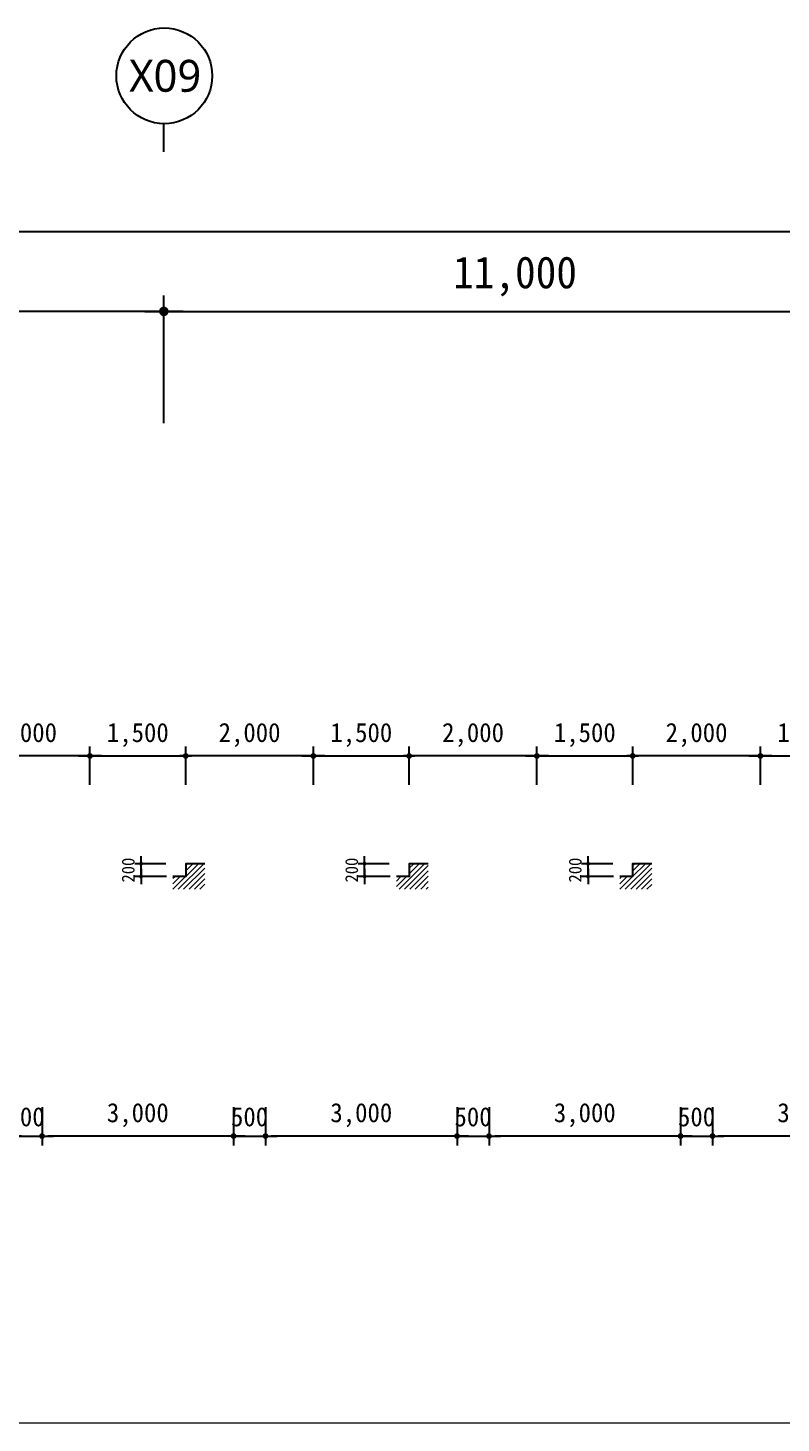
# Model space of a CAD drawing. Header units: inches. Extents: x 3675 to 732988, y -33059 to 70575.
# Drawn here: x 366234 to 378029, y 46988 to 68825 of the extents above; entities that cross this region are included whole.
import ezdxf
from ezdxf.enums import TextEntityAlignment as Align

# ---------------------------------------------------------------- set-up
doc = ezdxf.new("R2010")
doc.units = ezdxf.units.IN
doc.header["$MEASUREMENT"] = 0
doc.linetypes.add('CEN', pattern=[62, 60, -1, 0, -1])
doc.layers.get('0').update_dxf_attribs({"linetype": 'CONTINUOUS'})
for name, color, linetype, lineweight in [('A-AXIS-BUBL', 7, 'CONTINUOUS', 25), ('A-AXIS-LINE', 1, 'CEN', 15), ('A-DIMS', 7, 'CONTINUOUS', 25), ('A-XXXX-HATC', 8, 'CONTINUOUS', 18), ('A-XXXX-SYMB', 7, 'CONTINUOUS', 25), ('A-XXXX-TXT2', 3, 'CONTINUOUS', 25)]:
    doc.layers.add(name, color=color, linetype=linetype, lineweight=lineweight)
doc.styles.add('HY울릉도L', font='H2GTRE.TTF')
doc.styles.add('돋움체', font='')
doc.styles.add('맑은고딕', font='malgun.ttf')
doc.styles.get('돋움체').set_extended_font_data('DotumChe')
doc.dimstyles.new('CDIM', dxfattribs={"dimtxt": 2, "dimasz": 0.6, "dimexe": 1, "dimexo": 1, "dimgap": 1, "dimtad": 1, "dimdec": 0, "dimrnd": 0.5, "dimzin": 0, "dimdsep": 32, "dimlunit": 6, "dimtxsty": 'HY울릉도L', "dimblk1": '_CIDOT', "dimblk2": '_CIDOT', "dimsah": 1, "dimcen": 4.5, "dimclrd": 2, "dimclre": 2, "dimclrt": 7, "dimadec": 0, "dimazin": 0, "dimtfac": 1, "dimtdec": 0, "dimtix": 1, "dimtmove": 2, "dimatfit": 1, "dimldrblk": '_CIDOT', "dimfxl": 1, "dimtolj": 1, "dimtzin": 0, "dimlwd": -1, "dimarcsym": 0})

# ---------------------------------------------------------------- blocks, each defined once
blk = doc.blocks.new('_CIDOT')
at = {"color": 0, "linetype": 'ByBlock'}
blk.add_line((2, 0), (-1, 0), dxfattribs=at)
at = {"color": 0, "linetype": 'ByBlock', "const_width": 0.5}
blk.add_lwpolyline([(-0.25, 0, 1), (0.25, 0, 1)], format="xyb", close=True, dxfattribs=at)
blk = doc.blocks.new('*D322')
at = {"layer": 'A-DIMS', "lineweight": -2, "transparency": 16777216}
for p, q in [((335363, 62638), (335363, 65888)), ((390363, 62638), (390363, 65888))]:
    blk.add_line(p, q, dxfattribs=at)
at = {"layer": 'A-DIMS', "transparency": 16777216}
blk.add_line((335513, 65638), (390213, 65638), dxfattribs=at)
at = {"layer": 'A-DIMS', "transparency": 16777216, "xscale": 150, "yscale": 150, "zscale": 150, "rotation": 180}
blk.add_blockref('_CIDOT', (335363, 65638), dxfattribs=at)
at = {"layer": 'A-DIMS', "transparency": 16777216, "xscale": 150, "yscale": 150, "zscale": 150}
blk.add_blockref('_CIDOT', (390363, 65638), dxfattribs=at)
at = {"layer": 'A-DIMS', "color": 3, "transparency": 16777216, "insert": (362863, 66185), "char_height": 500, "attachment_point": 5, "style": '돋움체'}
blk.add_mtext('\\A1;55,000', dxfattribs=at)
blk = doc.blocks.new('*D319')
at = {"layer": 'A-DIMS', "lineweight": -2, "transparency": 16777216}
for p, q in [((368363, 62638), (368363, 64638)), ((379363, 62638), (379363, 64638))]:
    blk.add_line(p, q, dxfattribs=at)
at = {"layer": 'A-DIMS', "transparency": 16777216}
blk.add_line((368513, 64388), (379213, 64388), dxfattribs=at)
at = {"layer": 'A-DIMS', "transparency": 16777216, "xscale": 150, "yscale": 150, "zscale": 150, "rotation": 180}
blk.add_blockref('_CIDOT', (368363, 64388), dxfattribs=at)
at = {"layer": 'A-DIMS', "transparency": 16777216, "xscale": 150, "yscale": 150, "zscale": 150}
blk.add_blockref('_CIDOT', (379363, 64388), dxfattribs=at)
at = {"layer": 'A-DIMS', "color": 3, "transparency": 16777216, "insert": (373863, 64935), "char_height": 500, "attachment_point": 5, "style": '돋움체'}
blk.add_mtext('\\A1;11,000', dxfattribs=at)
blk = doc.blocks.new('*D320')
at = {"layer": 'A-DIMS', "lineweight": -2, "transparency": 16777216}
for p, q in [((357363, 62638), (357363, 64638)), ((368363, 62638), (368363, 64638))]:
    blk.add_line(p, q, dxfattribs=at)
at = {"layer": 'A-DIMS', "transparency": 16777216}
blk.add_line((368213, 64388), (357513, 64388), dxfattribs=at)
at = {"layer": 'A-DIMS', "transparency": 16777216, "xscale": 150, "yscale": 150, "zscale": 150, "rotation": 180}
blk.add_blockref('_CIDOT', (357363, 64388), dxfattribs=at)
at = {"layer": 'A-DIMS', "transparency": 16777216, "xscale": 150, "yscale": 150, "zscale": 150}
blk.add_blockref('_CIDOT', (368363, 64388), dxfattribs=at)
at = {"layer": 'A-DIMS', "color": 3, "transparency": 16777216, "insert": (362863, 64935), "char_height": 500, "attachment_point": 5, "style": '돋움체'}
blk.add_mtext('\\A1;11,000', dxfattribs=at)
blk = doc.blocks.new('*D614')
at = {"layer": 'A-DIMS', "lineweight": -2, "transparency": 16777216}
for p, q in [((375392, 55743), (374906, 55743)), ((375405, 55543), (374906, 55543))]:
    blk.add_line(p, q, dxfattribs=at)
at = {"layer": 'A-DIMS', "transparency": 16777216}
for p, q in [((375006, 55803), (375006, 55863)), ((375006, 55543), (375006, 55743)), ((375006, 55483), (375006, 55423))]:
    blk.add_line(p, q, dxfattribs=at)
at = {"layer": 'A-DIMS', "transparency": 16777216, "xscale": 60, "yscale": 60, "zscale": 60}
for p, rotation in [((375006, 55743), 270), ((375006, 55543), 90)]:
    blk.add_blockref('_CIDOT', p, dxfattribs=dict(at, rotation=rotation))
at = {"layer": 'A-DIMS', "color": 3, "transparency": 16777216, "insert": (374805, 55643), "char_height": 200, "attachment_point": 5, "rotation": 90, "style": '돋움체'}
blk.add_mtext('\\A1;200', dxfattribs=at)
blk = doc.blocks.new('*D615')
at = {"layer": 'A-DIMS', "lineweight": -2, "transparency": 16777216}
for p, q in [((371892, 55743), (371406, 55743)), ((371905, 55543), (371406, 55543))]:
    blk.add_line(p, q, dxfattribs=at)
at = {"layer": 'A-DIMS', "transparency": 16777216}
for p, q in [((371506, 55803), (371506, 55863)), ((371506, 55543), (371506, 55743)), ((371506, 55483), (371506, 55423))]:
    blk.add_line(p, q, dxfattribs=at)
at = {"layer": 'A-DIMS', "transparency": 16777216, "xscale": 60, "yscale": 60, "zscale": 60}
for p, rotation in [((371506, 55743), 270), ((371506, 55543), 90)]:
    blk.add_blockref('_CIDOT', p, dxfattribs=dict(at, rotation=rotation))
at = {"layer": 'A-DIMS', "color": 3, "transparency": 16777216, "insert": (371305, 55643), "char_height": 200, "attachment_point": 5, "rotation": 90, "style": '돋움체'}
blk.add_mtext('\\A1;200', dxfattribs=at)
blk = doc.blocks.new('*D616')
at = {"layer": 'A-DIMS', "lineweight": -2, "transparency": 16777216}
for p, q in [((368392, 55743), (367906, 55743)), ((368405, 55543), (367906, 55543))]:
    blk.add_line(p, q, dxfattribs=at)
at = {"layer": 'A-DIMS', "transparency": 16777216}
for p, q in [((368006, 55803), (368006, 55863)), ((368006, 55543), (368006, 55743)), ((368006, 55483), (368006, 55423))]:
    blk.add_line(p, q, dxfattribs=at)
at = {"layer": 'A-DIMS', "transparency": 16777216, "xscale": 60, "yscale": 60, "zscale": 60}
for p, rotation in [((368006, 55743), 270), ((368006, 55543), 90)]:
    blk.add_blockref('_CIDOT', p, dxfattribs=dict(at, rotation=rotation))
at = {"layer": 'A-DIMS', "color": 3, "transparency": 16777216, "insert": (367805, 55643), "char_height": 200, "attachment_point": 5, "rotation": 90, "style": '돋움체'}
blk.add_mtext('\\A1;200', dxfattribs=at)
blk = doc.blocks.new('*D635')
at = {"layer": 'A-DIMS', "lineweight": -2, "transparency": 16777216}
for p, q in [((365205, 56980), (365205, 57580)), ((367205, 56980), (367205, 57580))]:
    blk.add_line(p, q, dxfattribs=at)
at = {"layer": 'A-DIMS', "transparency": 16777216}
blk.add_line((367115, 57430), (365295, 57430), dxfattribs=at)
at = {"layer": 'A-DIMS', "transparency": 16777216, "xscale": 90, "yscale": 90, "zscale": 90, "rotation": 180}
blk.add_blockref('_CIDOT', (365205, 57430), dxfattribs=at)
at = {"layer": 'A-DIMS', "transparency": 16777216, "xscale": 90, "yscale": 90, "zscale": 90}
blk.add_blockref('_CIDOT', (367205, 57430), dxfattribs=at)
at = {"layer": 'A-DIMS', "color": 3, "transparency": 16777216, "insert": (366205, 57758), "char_height": 300, "attachment_point": 5, "style": '돋움체'}
blk.add_mtext('\\A1;2,000', dxfattribs=at)
blk = doc.blocks.new('*D636')
at = {"layer": 'A-DIMS', "lineweight": -2, "transparency": 16777216}
for p, q in [((367205, 56980), (367205, 57580)), ((368705, 56980), (368705, 57580))]:
    blk.add_line(p, q, dxfattribs=at)
at = {"layer": 'A-DIMS', "transparency": 16777216}
blk.add_line((367295, 57430), (368615, 57430), dxfattribs=at)
at = {"layer": 'A-DIMS', "transparency": 16777216, "xscale": 90, "yscale": 90, "zscale": 90, "rotation": 180}
blk.add_blockref('_CIDOT', (367205, 57430), dxfattribs=at)
at = {"layer": 'A-DIMS', "transparency": 16777216, "xscale": 90, "yscale": 90, "zscale": 90}
blk.add_blockref('_CIDOT', (368705, 57430), dxfattribs=at)
at = {"layer": 'A-DIMS', "color": 3, "transparency": 16777216, "insert": (367955, 57758), "char_height": 300, "attachment_point": 5, "style": '돋움체'}
blk.add_mtext('\\A1;1,500', dxfattribs=at)
blk = doc.blocks.new('*D637')
at = {"layer": 'A-DIMS', "lineweight": -2, "transparency": 16777216}
for p, q in [((368705, 56980), (368705, 57580)), ((370705, 56980), (370705, 57580))]:
    blk.add_line(p, q, dxfattribs=at)
at = {"layer": 'A-DIMS', "transparency": 16777216}
blk.add_line((370615, 57430), (368795, 57430), dxfattribs=at)
at = {"layer": 'A-DIMS', "transparency": 16777216, "xscale": 90, "yscale": 90, "zscale": 90, "rotation": 180}
blk.add_blockref('_CIDOT', (368705, 57430), dxfattribs=at)
at = {"layer": 'A-DIMS', "transparency": 16777216, "xscale": 90, "yscale": 90, "zscale": 90}
blk.add_blockref('_CIDOT', (370705, 57430), dxfattribs=at)
at = {"layer": 'A-DIMS', "color": 3, "transparency": 16777216, "insert": (369705, 57758), "char_height": 300, "attachment_point": 5, "style": '돋움체'}
blk.add_mtext('\\A1;2,000', dxfattribs=at)
blk = doc.blocks.new('*D638')
at = {"layer": 'A-DIMS', "lineweight": -2, "transparency": 16777216}
for p, q in [((370705, 56980), (370705, 57580)), ((372205, 56980), (372205, 57580))]:
    blk.add_line(p, q, dxfattribs=at)
at = {"layer": 'A-DIMS', "transparency": 16777216}
blk.add_line((370795, 57430), (372115, 57430), dxfattribs=at)
at = {"layer": 'A-DIMS', "transparency": 16777216, "xscale": 90, "yscale": 90, "zscale": 90, "rotation": 180}
blk.add_blockref('_CIDOT', (370705, 57430), dxfattribs=at)
at = {"layer": 'A-DIMS', "transparency": 16777216, "xscale": 90, "yscale": 90, "zscale": 90}
blk.add_blockref('_CIDOT', (372205, 57430), dxfattribs=at)
at = {"layer": 'A-DIMS', "color": 3, "transparency": 16777216, "insert": (371455, 57758), "char_height": 300, "attachment_point": 5, "style": '돋움체'}
blk.add_mtext('\\A1;1,500', dxfattribs=at)
blk = doc.blocks.new('*D639')
at = {"layer": 'A-DIMS', "lineweight": -2, "transparency": 16777216}
for p, q in [((372205, 56980), (372205, 57580)), ((374205, 56980), (374205, 57580))]:
    blk.add_line(p, q, dxfattribs=at)
at = {"layer": 'A-DIMS', "transparency": 16777216}
blk.add_line((374115, 57430), (372295, 57430), dxfattribs=at)
at = {"layer": 'A-DIMS', "transparency": 16777216, "xscale": 90, "yscale": 90, "zscale": 90, "rotation": 180}
blk.add_blockref('_CIDOT', (372205, 57430), dxfattribs=at)
at = {"layer": 'A-DIMS', "transparency": 16777216, "xscale": 90, "yscale": 90, "zscale": 90}
blk.add_blockref('_CIDOT', (374205, 57430), dxfattribs=at)
at = {"layer": 'A-DIMS', "color": 3, "transparency": 16777216, "insert": (373205, 57758), "char_height": 300, "attachment_point": 5, "style": '돋움체'}
blk.add_mtext('\\A1;2,000', dxfattribs=at)
blk = doc.blocks.new('*D640')
at = {"layer": 'A-DIMS', "lineweight": -2, "transparency": 16777216}
for p, q in [((374205, 56980), (374205, 57580)), ((375705, 56980), (375705, 57580))]:
    blk.add_line(p, q, dxfattribs=at)
at = {"layer": 'A-DIMS', "transparency": 16777216}
blk.add_line((374295, 57430), (375615, 57430), dxfattribs=at)
at = {"layer": 'A-DIMS', "transparency": 16777216, "xscale": 90, "yscale": 90, "zscale": 90, "rotation": 180}
blk.add_blockref('_CIDOT', (374205, 57430), dxfattribs=at)
at = {"layer": 'A-DIMS', "transparency": 16777216, "xscale": 90, "yscale": 90, "zscale": 90}
blk.add_blockref('_CIDOT', (375705, 57430), dxfattribs=at)
at = {"layer": 'A-DIMS', "color": 3, "transparency": 16777216, "insert": (374955, 57758), "char_height": 300, "attachment_point": 5, "style": '돋움체'}
blk.add_mtext('\\A1;1,500', dxfattribs=at)
blk = doc.blocks.new('*D641')
at = {"layer": 'A-DIMS', "lineweight": -2, "transparency": 16777216}
for p, q in [((375705, 56980), (375705, 57580)), ((377705, 56980), (377705, 57580))]:
    blk.add_line(p, q, dxfattribs=at)
at = {"layer": 'A-DIMS', "transparency": 16777216}
blk.add_line((377615, 57430), (375795, 57430), dxfattribs=at)
at = {"layer": 'A-DIMS', "transparency": 16777216, "xscale": 90, "yscale": 90, "zscale": 90, "rotation": 180}
blk.add_blockref('_CIDOT', (375705, 57430), dxfattribs=at)
at = {"layer": 'A-DIMS', "transparency": 16777216, "xscale": 90, "yscale": 90, "zscale": 90}
blk.add_blockref('_CIDOT', (377705, 57430), dxfattribs=at)
at = {"layer": 'A-DIMS', "color": 3, "transparency": 16777216, "insert": (376705, 57758), "char_height": 300, "attachment_point": 5, "style": '돋움체'}
blk.add_mtext('\\A1;2,000', dxfattribs=at)
blk = doc.blocks.new('*D642')
at = {"layer": 'A-DIMS', "lineweight": -2, "transparency": 16777216}
for p, q in [((377705, 56980), (377705, 57580)), ((379205, 56980), (379205, 57580))]:
    blk.add_line(p, q, dxfattribs=at)
at = {"layer": 'A-DIMS', "transparency": 16777216}
blk.add_line((377795, 57430), (379115, 57430), dxfattribs=at)
at = {"layer": 'A-DIMS', "transparency": 16777216, "xscale": 90, "yscale": 90, "zscale": 90, "rotation": 180}
blk.add_blockref('_CIDOT', (377705, 57430), dxfattribs=at)
at = {"layer": 'A-DIMS', "transparency": 16777216, "xscale": 90, "yscale": 90, "zscale": 90}
blk.add_blockref('_CIDOT', (379205, 57430), dxfattribs=at)
at = {"layer": 'A-DIMS', "color": 3, "transparency": 16777216, "insert": (378455, 57758), "char_height": 300, "attachment_point": 5, "style": '돋움체'}
blk.add_mtext('\\A1;1,500', dxfattribs=at)
blk = doc.blocks.new('*D655')
at = {"layer": 'A-DIMS', "lineweight": -2, "transparency": 16777216}
for p, q in [((365955, 51930), (365955, 51330)), ((366455, 51930), (366455, 51330))]:
    blk.add_line(p, q, dxfattribs=at)
at = {"layer": 'A-DIMS', "transparency": 16777216}
for p, q in [((365865, 51480), (365775, 51480)), ((365955, 51480), (366455, 51480)), ((366545, 51480), (366635, 51480))]:
    blk.add_line(p, q, dxfattribs=at)
at = {"layer": 'A-DIMS', "transparency": 16777216, "xscale": 90, "yscale": 90, "zscale": 90}
blk.add_blockref('_CIDOT', (365955, 51480), dxfattribs=at)
at = {"layer": 'A-DIMS', "transparency": 16777216, "xscale": 90, "yscale": 90, "zscale": 90, "rotation": 180}
blk.add_blockref('_CIDOT', (366455, 51480), dxfattribs=at)
at = {"layer": 'A-DIMS', "color": 3, "transparency": 16777216, "insert": (366205, 51780), "char_height": 300, "attachment_point": 5, "style": '돋움체'}
blk.add_mtext('\\A1;500', dxfattribs=at)
blk = doc.blocks.new('*D656')
at = {"layer": 'A-DIMS', "lineweight": -2, "transparency": 16777216}
for p, q in [((366455, 51930), (366455, 51330)), ((369455, 51930), (369455, 51330))]:
    blk.add_line(p, q, dxfattribs=at)
at = {"layer": 'A-DIMS', "transparency": 16777216}
blk.add_line((369365, 51480), (366545, 51480), dxfattribs=at)
at = {"layer": 'A-DIMS', "transparency": 16777216, "xscale": 90, "yscale": 90, "zscale": 90, "rotation": 180}
blk.add_blockref('_CIDOT', (366455, 51480), dxfattribs=at)
at = {"layer": 'A-DIMS', "transparency": 16777216, "xscale": 90, "yscale": 90, "zscale": 90}
blk.add_blockref('_CIDOT', (369455, 51480), dxfattribs=at)
at = {"layer": 'A-DIMS', "color": 3, "transparency": 16777216, "insert": (367955, 51808), "char_height": 300, "attachment_point": 5, "style": '돋움체'}
blk.add_mtext('\\A1;3,000', dxfattribs=at)
blk = doc.blocks.new('*D657')
at = {"layer": 'A-DIMS', "lineweight": -2, "transparency": 16777216}
for p, q in [((369455, 51930), (369455, 51330)), ((369955, 51930), (369955, 51330))]:
    blk.add_line(p, q, dxfattribs=at)
at = {"layer": 'A-DIMS', "transparency": 16777216}
for p, q in [((369365, 51480), (369275, 51480)), ((369455, 51480), (369955, 51480)), ((370045, 51480), (370135, 51480))]:
    blk.add_line(p, q, dxfattribs=at)
at = {"layer": 'A-DIMS', "transparency": 16777216, "xscale": 90, "yscale": 90, "zscale": 90}
blk.add_blockref('_CIDOT', (369455, 51480), dxfattribs=at)
at = {"layer": 'A-DIMS', "transparency": 16777216, "xscale": 90, "yscale": 90, "zscale": 90, "rotation": 180}
blk.add_blockref('_CIDOT', (369955, 51480), dxfattribs=at)
at = {"layer": 'A-DIMS', "color": 3, "transparency": 16777216, "insert": (369705, 51780), "char_height": 300, "attachment_point": 5, "style": '돋움체'}
blk.add_mtext('\\A1;500', dxfattribs=at)
blk = doc.blocks.new('*D658')
at = {"layer": 'A-DIMS', "lineweight": -2, "transparency": 16777216}
for p, q in [((369955, 51930), (369955, 51330)), ((372955, 51930), (372955, 51330))]:
    blk.add_line(p, q, dxfattribs=at)
at = {"layer": 'A-DIMS', "transparency": 16777216}
blk.add_line((372865, 51480), (370045, 51480), dxfattribs=at)
at = {"layer": 'A-DIMS', "transparency": 16777216, "xscale": 90, "yscale": 90, "zscale": 90, "rotation": 180}
blk.add_blockref('_CIDOT', (369955, 51480), dxfattribs=at)
at = {"layer": 'A-DIMS', "transparency": 16777216, "xscale": 90, "yscale": 90, "zscale": 90}
blk.add_blockref('_CIDOT', (372955, 51480), dxfattribs=at)
at = {"layer": 'A-DIMS', "color": 3, "transparency": 16777216, "insert": (371455, 51808), "char_height": 300, "attachment_point": 5, "style": '돋움체'}
blk.add_mtext('\\A1;3,000', dxfattribs=at)
blk = doc.blocks.new('*D659')
at = {"layer": 'A-DIMS', "lineweight": -2, "transparency": 16777216}
for p, q in [((372955, 51930), (372955, 51330)), ((373455, 51930), (373455, 51330))]:
    blk.add_line(p, q, dxfattribs=at)
at = {"layer": 'A-DIMS', "transparency": 16777216}
for p, q in [((372865, 51480), (372775, 51480)), ((372955, 51480), (373455, 51480)), ((373545, 51480), (373635, 51480))]:
    blk.add_line(p, q, dxfattribs=at)
at = {"layer": 'A-DIMS', "transparency": 16777216, "xscale": 90, "yscale": 90, "zscale": 90}
blk.add_blockref('_CIDOT', (372955, 51480), dxfattribs=at)
at = {"layer": 'A-DIMS', "transparency": 16777216, "xscale": 90, "yscale": 90, "zscale": 90, "rotation": 180}
blk.add_blockref('_CIDOT', (373455, 51480), dxfattribs=at)
at = {"layer": 'A-DIMS', "color": 3, "transparency": 16777216, "insert": (373205, 51780), "char_height": 300, "attachment_point": 5, "style": '돋움체'}
blk.add_mtext('\\A1;500', dxfattribs=at)
blk = doc.blocks.new('*D660')
at = {"layer": 'A-DIMS', "lineweight": -2, "transparency": 16777216}
for p, q in [((373455, 51930), (373455, 51330)), ((376455, 51930), (376455, 51330))]:
    blk.add_line(p, q, dxfattribs=at)
at = {"layer": 'A-DIMS', "transparency": 16777216}
blk.add_line((376365, 51480), (373545, 51480), dxfattribs=at)
at = {"layer": 'A-DIMS', "transparency": 16777216, "xscale": 90, "yscale": 90, "zscale": 90, "rotation": 180}
blk.add_blockref('_CIDOT', (373455, 51480), dxfattribs=at)
at = {"layer": 'A-DIMS', "transparency": 16777216, "xscale": 90, "yscale": 90, "zscale": 90}
blk.add_blockref('_CIDOT', (376455, 51480), dxfattribs=at)
at = {"layer": 'A-DIMS', "color": 3, "transparency": 16777216, "insert": (374955, 51808), "char_height": 300, "attachment_point": 5, "style": '돋움체'}
blk.add_mtext('\\A1;3,000', dxfattribs=at)
blk = doc.blocks.new('*D661')
at = {"layer": 'A-DIMS', "lineweight": -2, "transparency": 16777216}
for p, q in [((376455, 51930), (376455, 51330)), ((376955, 51930), (376955, 51330))]:
    blk.add_line(p, q, dxfattribs=at)
at = {"layer": 'A-DIMS', "transparency": 16777216}
for p, q in [((376365, 51480), (376275, 51480)), ((376455, 51480), (376955, 51480)), ((377045, 51480), (377135, 51480))]:
    blk.add_line(p, q, dxfattribs=at)
at = {"layer": 'A-DIMS', "transparency": 16777216, "xscale": 90, "yscale": 90, "zscale": 90}
blk.add_blockref('_CIDOT', (376455, 51480), dxfattribs=at)
at = {"layer": 'A-DIMS', "transparency": 16777216, "xscale": 90, "yscale": 90, "zscale": 90, "rotation": 180}
blk.add_blockref('_CIDOT', (376955, 51480), dxfattribs=at)
at = {"layer": 'A-DIMS', "color": 3, "transparency": 16777216, "insert": (376705, 51780), "char_height": 300, "attachment_point": 5, "style": '돋움체'}
blk.add_mtext('\\A1;500', dxfattribs=at)
blk = doc.blocks.new('*D662')
at = {"layer": 'A-DIMS', "lineweight": -2, "transparency": 16777216}
for p, q in [((376955, 51930), (376955, 51330)), ((379955, 51930), (379955, 51330))]:
    blk.add_line(p, q, dxfattribs=at)
at = {"layer": 'A-DIMS', "transparency": 16777216}
blk.add_line((379865, 51480), (377045, 51480), dxfattribs=at)
at = {"layer": 'A-DIMS', "transparency": 16777216, "xscale": 90, "yscale": 90, "zscale": 90, "rotation": 180}
blk.add_blockref('_CIDOT', (376955, 51480), dxfattribs=at)
at = {"layer": 'A-DIMS', "transparency": 16777216, "xscale": 90, "yscale": 90, "zscale": 90}
blk.add_blockref('_CIDOT', (379955, 51480), dxfattribs=at)
at = {"layer": 'A-DIMS', "color": 3, "transparency": 16777216, "insert": (378455, 51808), "char_height": 300, "attachment_point": 5, "style": '돋움체'}
blk.add_mtext('\\A1;3,000', dxfattribs=at)

msp = doc.modelspace()

# ---------------------------------------------------------------- hatches: boundary and pattern name
at = {"layer": 'A-XXXX-HATC'}
h = msp.add_hatch(dxfattribs=at)
h.set_pattern_fill('BRICK', color=256, scale=60.000001, style=0)
h.set_pattern_definition([(45, (247641.216, -24789.345), (-42.426407, 42.426407), [])])
h.paths.add_polyline_path([(369004.6, 55343.5), (369004.6, 55743.5), (368704.6, 55743.5), (368704.6, 55543.5), (368504.6, 55543.5), (368504.6, 55343.5)])
h = msp.add_hatch(dxfattribs=at)
h.set_pattern_fill('BRICK', color=256, scale=60.000001, style=0)
h.set_pattern_definition([(45, (244141.216, -24789.345), (-42.426407, 42.426407), [])])
h.paths.add_polyline_path([(372504.6, 55343.5), (372504.6, 55743.5), (372204.6, 55743.5), (372204.6, 55543.5), (372004.6, 55543.5), (372004.6, 55343.5)])
h = msp.add_hatch(dxfattribs=at)
h.set_pattern_fill('BRICK', color=256, scale=60.000001, style=0)
h.set_pattern_definition([(45, (240641.216, -24789.345), (-42.426407, 42.426407), [])])
h.paths.add_polyline_path([(376004.6, 55343.5), (376004.6, 55743.5), (375704.6, 55743.5), (375704.6, 55543.5), (375504.6, 55543.5), (375504.6, 55343.5)])

# ---------------------------------------------------------------- linework, layer by layer
at = {"layer": 'A-AXIS-BUBL', "ltscale": 0.2}
msp.add_line((368362.5, 66887.5), (368362.5, 67325), dxfattribs=at)
msp.add_circle((368369.9, 68075), 750, dxfattribs=at)
at = {"layer": 'A-AXIS-LINE'}
msp.add_line((390912.5, 46987.5), (333362.5, 46987.5), dxfattribs=at)
at = {"layer": 'A-XXXX-SYMB'}
for points in [[(369004.6, 55743.5), (368854.6, 55743.5), (368704.6, 55743.5), (368704.6, 55543.5), (368504.6, 55543.5)], [(372504.6, 55743.5), (372354.6, 55743.5), (372204.6, 55743.5), (372204.6, 55543.5), (372004.6, 55543.5)], [(376004.6, 55743.5), (375854.6, 55743.5), (375704.6, 55743.5), (375704.6, 55543.5), (375504.6, 55543.5)]]:
    msp.add_lwpolyline(points, dxfattribs=at)

# ---------------------------------------------------------------- texts
at = {"layer": 'A-XXXX-TXT2', "ltscale": 0.2, "style": '맑은고딕'}
msp.add_text('X09', height=500, dxfattribs=at).set_placement((368383.8, 68075.3), align=Align.MIDDLE_CENTER)

# ---------------------------------------------------------------- dimensions: what is measured, and where the dimension line sits
at = {"layer": 'A-DIMS'}
for base, p1, p2, override, picture, middle in [((390362.5, 65637.5), (335362.5, 62387.5), (390362.5, 62387.5), {"dimscale": 250, "dimtxsty": '돋움체', "dimclrd": 256, "dimclre": 256, "dimclrt": 3}, '*D322', (362862.5, 66185.1)), ((379362.5, 64387.5), (368362.5, 62387.5), (379362.5, 62387.5), {"dimscale": 250, "dimtxsty": '돋움체', "dimclrd": 256, "dimclre": 256, "dimclrt": 3}, '*D319', (373862.5, 64935.1)), ((368704.6, 57429.6), (367204.6, 56829.6), (368704.6, 56829.6), {"dimscale": 150, "dimtxsty": '돋움체', "dimclrd": 256, "dimclre": 256, "dimclrt": 3}, '*D636', (367954.6, 57758.2)), ((372204.6, 57429.6), (370704.6, 56829.6), (372204.6, 56829.6), {"dimscale": 150, "dimtxsty": '돋움체', "dimclrd": 256, "dimclre": 256, "dimclrt": 3}, '*D638', (371454.6, 57758.2)), ((375704.6, 57429.6), (374204.6, 56829.6), (375704.6, 56829.6), {"dimscale": 150, "dimtxsty": '돋움체', "dimclrd": 256, "dimclre": 256, "dimclrt": 3}, '*D640', (374954.6, 57758.2)), ((379204.6, 57429.6), (377704.6, 56829.6), (379204.6, 56829.6), {"dimscale": 150, "dimtxsty": '돋움체', "dimclrd": 256, "dimclre": 256, "dimclrt": 3}, '*D642', (378454.6, 57758.2)), ((366454.6, 51479.6), (365954.6, 52079.6), (366454.6, 52079.6), {"dimscale": 150, "dimtxsty": '돋움체', "dimclrd": 256, "dimclre": 256, "dimclrt": 3}, '*D655', (366204.6, 51779.8)), ((369954.6, 51479.6), (369454.6, 52079.6), (369954.6, 52079.6), {"dimscale": 150, "dimtxsty": '돋움체', "dimclrd": 256, "dimclre": 256, "dimclrt": 3}, '*D657', (369704.6, 51779.8)), ((373454.6, 51479.6), (372954.6, 52079.6), (373454.6, 52079.6), {"dimscale": 150, "dimtxsty": '돋움체', "dimclrd": 256, "dimclre": 256, "dimclrt": 3}, '*D659', (373204.6, 51779.8)), ((376954.6, 51479.6), (376454.6, 52079.6), (376954.6, 52079.6), {"dimscale": 150, "dimtxsty": '돋움체', "dimclrd": 256, "dimclre": 256, "dimclrt": 3}, '*D661', (376704.6, 51779.8))]:
    dim = msp.add_linear_dim(base=base, p1=p1, p2=p2, dimstyle='CDIM', override=override, dxfattribs=at)
    dim.commit()
    dim.dimension.update_dxf_attribs({"geometry": picture, "text_midpoint": middle})
for base, p1, p2, angle, override, picture, middle in [((357362.5, 64387.5), (368362.5, 62387.5), (357362.5, 62387.5), 180, {"dimscale": 250, "dimtxsty": '돋움체', "dimclrd": 256, "dimclre": 256, "dimclrt": 3}, '*D320', (362862.5, 64935.1)), ((365204.6, 57429.6), (367204.6, 56829.6), (365204.6, 56829.6), 180, {"dimscale": 150, "dimtxsty": '돋움체', "dimclrd": 256, "dimclre": 256, "dimclrt": 3}, '*D635', (366204.6, 57758.2)), ((368704.6, 57429.6), (370704.6, 56829.6), (368704.6, 56829.6), 180, {"dimscale": 150, "dimtxsty": '돋움체', "dimclrd": 256, "dimclre": 256, "dimclrt": 3}, '*D637', (369704.6, 57758.2)), ((372204.6, 57429.6), (374204.6, 56829.6), (372204.6, 56829.6), 180, {"dimscale": 150, "dimtxsty": '돋움체', "dimclrd": 256, "dimclre": 256, "dimclrt": 3}, '*D639', (373204.6, 57758.2)), ((375704.6, 57429.6), (377704.6, 56829.6), (375704.6, 56829.6), 180, {"dimscale": 150, "dimtxsty": '돋움체', "dimclrd": 256, "dimclre": 256, "dimclrt": 3}, '*D641', (376704.6, 57758.2)), ((368005.6, 55743.5), (368504.6, 55543.5), (368492.4, 55743.5), 90, {"dimscale": 100, "dimtxsty": '돋움체', "dimclrd": 256, "dimclre": 256, "dimclrt": 3}, '*D616', (367805.5, 55643.5)), ((371505.6, 55743.5), (372004.6, 55543.5), (371992.4, 55743.5), 90, {"dimscale": 100, "dimtxsty": '돋움체', "dimclrd": 256, "dimclre": 256, "dimclrt": 3}, '*D615', (371305.5, 55643.5)), ((375005.6, 55743.5), (375504.6, 55543.5), (375492.4, 55743.5), 90, {"dimscale": 100, "dimtxsty": '돋움체', "dimclrd": 256, "dimclre": 256, "dimclrt": 3}, '*D614', (374805.5, 55643.5)), ((366454.6, 51479.6), (369454.6, 52079.6), (366454.6, 52079.6), 180, {"dimscale": 150, "dimtxsty": '돋움체', "dimclrd": 256, "dimclre": 256, "dimclrt": 3}, '*D656', (367954.6, 51808.2)), ((369954.6, 51479.6), (372954.6, 52079.6), (369954.6, 52079.6), 180, {"dimscale": 150, "dimtxsty": '돋움체', "dimclrd": 256, "dimclre": 256, "dimclrt": 3}, '*D658', (371454.6, 51808.2)), ((373454.6, 51479.6), (376454.6, 52079.6), (373454.6, 52079.6), 180, {"dimscale": 150, "dimtxsty": '돋움체', "dimclrd": 256, "dimclre": 256, "dimclrt": 3}, '*D660', (374954.6, 51808.2)), ((376954.6, 51479.6), (379954.6, 52079.6), (376954.6, 52079.6), 180, {"dimscale": 150, "dimtxsty": '돋움체', "dimclrd": 256, "dimclre": 256, "dimclrt": 3}, '*D662', (378454.6, 51808.2))]:
    dim = msp.add_linear_dim(base=base, p1=p1, p2=p2, angle=angle, dimstyle='CDIM', override=override, dxfattribs=at)
    dim.commit()
    dim.dimension.update_dxf_attribs({"geometry": picture, "text_midpoint": middle})

doc.saveas('drawing.dxf')
